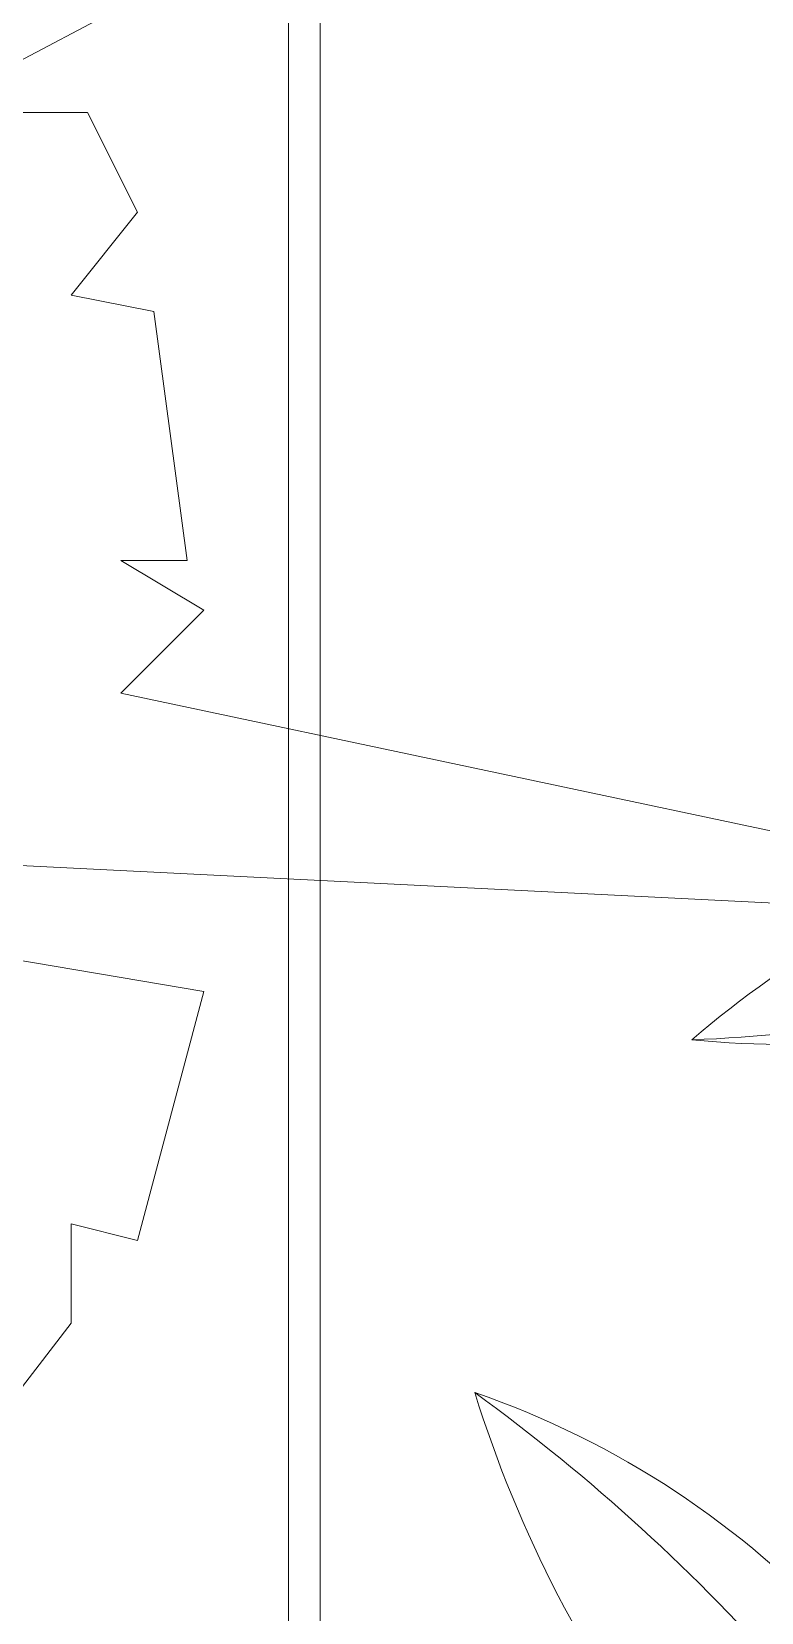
# Model space of a CAD drawing. Header units: millimetres. Extents: x 46404 to 154333, y -1327 to 55734.
# Drawn here: x 60171.2 to 60402.1, y 53857.5 to 54357.5 of the extents above; entities that cross this region are included whole.
import ezdxf

# ---------------------------------------------------------------- set-up
doc = ezdxf.new("R2010")
doc.units = ezdxf.units.MM
for name, color, linetype, lineweight in [('A-WALL', 113, 'Continuous', 18), ('G-IMPT-2', 8, 'Continuous', 18), ('L-PLNT', 71, 'Continuous', 18), ('L-PLNT-1', 253, 'Continuous', 18)]:
    doc.layers.add(name, color=color, linetype=linetype, lineweight=lineweight)

# ---------------------------------------------------------------- blocks, each defined once
blk = doc.blocks.new('CAY MAI VAN PHUC - CAY DUC SOC_dwg-2256080-TKCS_RAMP NKT 1 - MẶT BẰNG')
at = {"layer": 'G-IMPT-2', "flags": 128}
blk.add_lwpolyline([(-472.63, 306.73), (-359.57, 246.93), (-426.08, 246.93), (-446.03, 207.06), (-419.43, 173.84), (-452.68, 167.2), (-465.98, 67.53), (-439.38, 67.53), (-472.63, 47.6), (-439.38, 14.37), (-878.31, -78.65), (-80.26, -38.78), (-472.63, -105.23), (-446.03, -204.89), (-419.43, -198.25), (-419.43, -238.12), (-352.92, -324.49)], dxfattribs=at)
blk = doc.blocks.new('CAY MAI VAN PHUC - CAY BONG TRANG-2256527-TKCS_RAMP NKT 1 - MẶT BẰNG')
at = {"extrusion": (0, 0, -1), "xscale": 0.7894736842105263, "yscale": 0.7894736842105263, "zscale": -0.7894736842105263, "rotation": 180}
blk.add_blockref('CAY MAI VAN PHUC - CAY DUC SOC_dwg-2256080-TKCS_RAMP NKT 1 - MẶT BẰNG', (0, 0), dxfattribs=at)
blk = doc.blocks.new('CAY DUA VAN PHAT - CAY DUA VAN PHAT_dwg-2253781-TKCS_RAMP NKT 1 - MẶT BẰNG')
at = {"layer": 'G-IMPT-2'}
for centre, radius, start, end in [((5.95, 342.33), 797.16, 32.80883, 72.67027), ((1228.07, 1817.95), 1216.67, 215.97087, 241.57597), ((779.81, 1288.74), 567.56, 199.06916, 255.84865), ((519.72, 537.8), 657.82, 139.40241, 182.22196), ((-816.88, 994.26), 837.6, 324.19163, 358.05796), ((-595.85, 904.41), 619.15, 319.72962, 5.69701)]:
    blk.add_arc(centre, radius, start, end, dxfattribs=at)
blk = doc.blocks.new('CAY DUA VAN PHAT - CAY DUA VAN PHAT_dwg-V10-TKCS_RAMP NKT 1 - MẶT BẰNG')
at = {"layer": 'G-IMPT-2'}
for centre, radius, start, end in [((5.95, 342.33), 797.16, 32.80883, 72.67027), ((1228.07, 1817.95), 1216.67, 215.97087, 241.57597), ((779.81, 1288.74), 567.56, 199.06916, 255.84865), ((519.72, 537.8), 657.82, 139.40241, 182.22196), ((-816.88, 994.26), 837.6, 324.19163, 358.05796), ((-595.85, 904.41), 619.15, 319.72962, 5.69701)]:
    blk.add_arc(centre, radius, start, end, dxfattribs=at)
blk = doc.blocks.new('CAY DUA VAN PHAT - CAY DUA VAN PHAT-V11-TKCS_RAMP NKT 1 - MẶT BẰNG')
at = {"extrusion": (0, 0, -1), "xscale": 0.5, "yscale": 0.5, "zscale": -0.5, "rotation": 180}
for name in ['CAY DUA VAN PHAT - CAY DUA VAN PHAT_dwg-2253781-TKCS_RAMP NKT 1 - MẶT BẰNG', 'CAY DUA VAN PHAT - CAY DUA VAN PHAT_dwg-V10-TKCS_RAMP NKT 1 - MẶT BẰNG']:
    blk.add_blockref(name, (151.82, 370.52), dxfattribs=at)

msp = doc.modelspace()

# ---------------------------------------------------------------- linework, layer by layer
at = {"layer": 'A-WALL'}
for p, q in [((60252.49, 54456.42), (60252.49, 53311.94)), ((60262.49, 54456.42), (60262.49, 53311.94))]:
    msp.add_line(p, q, dxfattribs=at)

# ---------------------------------------------------------------- block references
at = {"layer": 'L-PLNT', "rotation": 270.0000000000003}
msp.add_blockref('CAY DUA VAN PHAT - CAY DUA VAN PHAT-V11-TKCS_RAMP NKT 1 - MẶT BẰNG', (60492.56, 53896.94), dxfattribs=at)
at = {"layer": 'L-PLNT-1', "rotation": 180}
msp.add_blockref('CAY MAI VAN PHUC - CAY BONG TRANG-2256527-TKCS_RAMP NKT 1 - MẶT BẰNG', (59852.56, 54136.94), dxfattribs=at)

doc.saveas('drawing.dxf')
